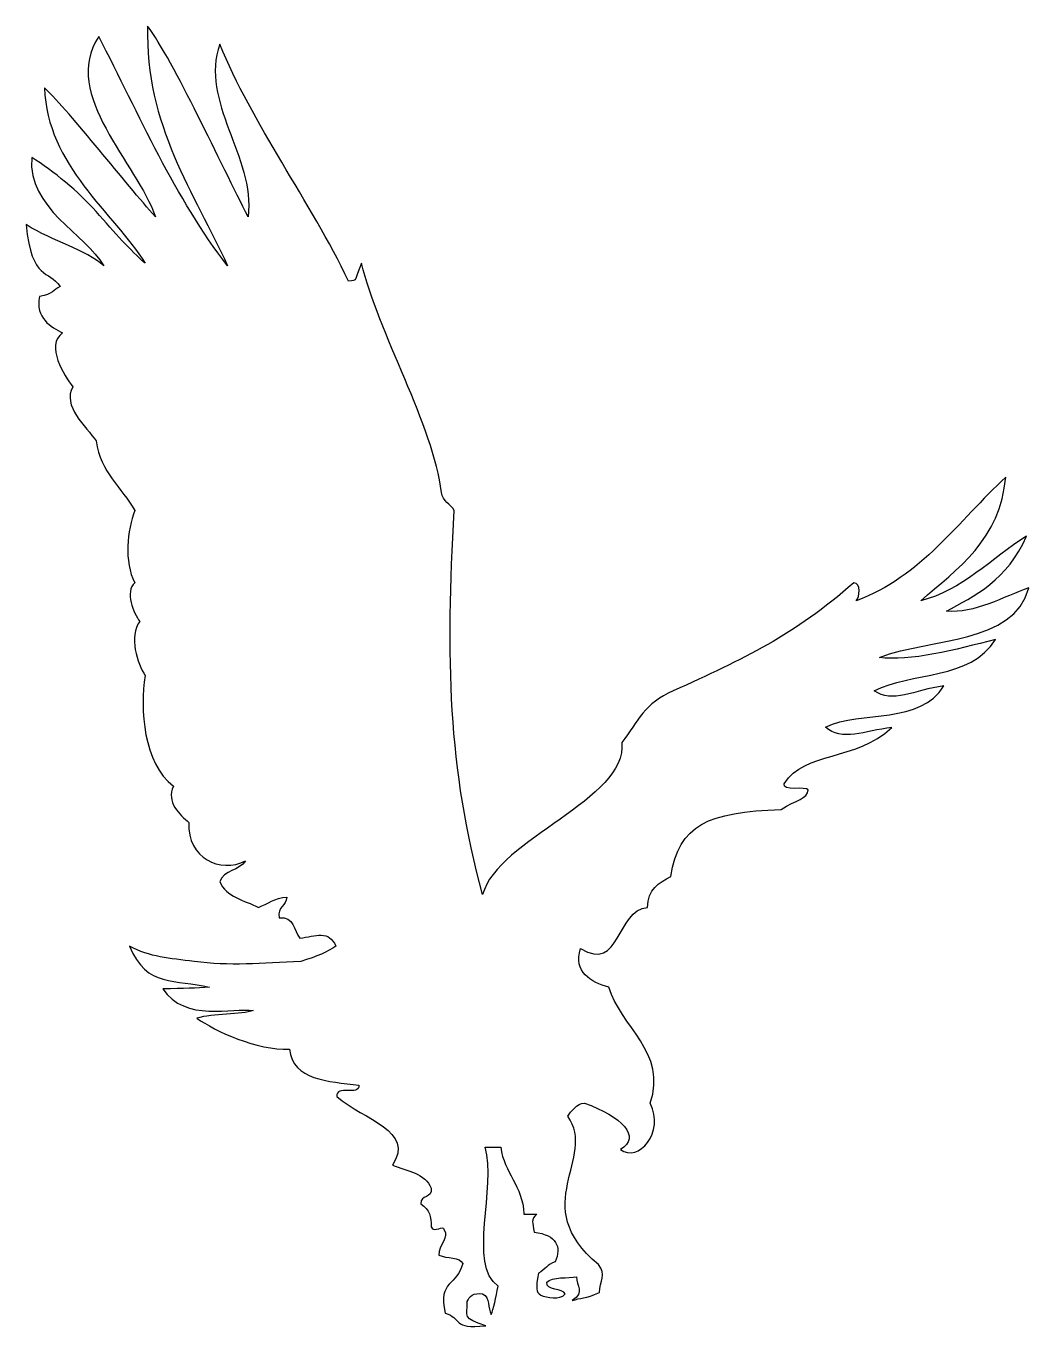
# Model space of a CAD drawing. Header units: centimetres. Extents: x -4.6 to 5.4, y -4.8 to 8.3.
import ezdxf

# ---------------------------------------------------------------- set-up
doc = ezdxf.new("R2010")
doc.units = ezdxf.units.CM
doc.header["$MEASUREMENT"] = 0
doc.layers.add('Layer 1', color=7, linetype='Continuous')

msp = doc.modelspace()

# ---------------------------------------------------------------- linework, layer by layer
at = {"layer": 'Layer 1'}
msp.add_open_spline([(-2.4114, 6.34855), (-2.33957, 6.95521), (-2.90186, 7.50054), (-2.69525, 8.07728), (-2.69525, 8.07728), (-2.37501, 7.28987), (-1.79025, 6.5003), (-1.40517, 5.70349), (-1.40517, 5.70349), (-1.30915, 5.71074), (-1.35273, 5.70469), (-1.27613, 5.88415), (-1.27613, 5.88415), (-1.11169, 5.19056), (-0.55333, 4.25575), (-0.47627, 3.58781), (-0.47627, 3.58781), (-0.46489, 3.496), (-0.3829, 3.4748), (-0.34728, 3.40717), (-0.34728, 3.40717), (-0.43319, 1.93744), (-0.40996, 0.82106), (-0.06346, -0.43733), (-0.06346, -0.43733), (0.0845, 0.11984), (1.39237, 0.51205), (1.32988, 1.08501), (1.32988, 1.08501), (1.49385, 1.29675), (1.55946, 1.48233), (1.8459, 1.60108), (1.8459, 1.60108), (2.54473, 1.92006), (3.0654, 2.16094), (3.65211, 2.68473), (3.65211, 2.68473), (3.72706, 2.68425), (3.71312, 2.53894), (3.67782, 2.50415), (3.67782, 2.50415), (4.32281, 2.73936), (4.70488, 3.30466), (5.17433, 3.74264), (5.17433, 3.74264), (5.12276, 3.12264), (4.6898, 2.81795), (4.32285, 2.50415), (4.32285, 2.50415), (4.73323, 2.60377), (5.03224, 2.93042), (5.38073, 3.14921), (5.38073, 3.14921), (5.2006, 2.72167), (4.85109, 2.53988), (4.5809, 2.40099), (4.5809, 2.40099), (4.86152, 2.3699), (5.1551, 2.5491), (5.40656, 2.63316), (5.40656, 2.63316), (5.24707, 2.06161), (4.43805, 2.13961), (3.91002, 1.93649), (3.91002, 1.93649), (4.20958, 1.89445), (4.67506, 2.012), (5.07112, 2.11715), (5.07112, 2.11715), (4.82387, 1.70707), (4.22448, 1.79472), (3.85848, 1.60113), (3.85848, 1.60113), (4.03779, 1.47519), (4.25506, 1.60779), (4.55508, 1.65275), (4.55508, 1.65275), (4.32063, 1.26222), (3.73238, 1.40891), (3.36818, 1.23989), (3.36818, 1.23989), (3.53217, 1.0898), (3.76034, 1.20131), (4.03326, 1.23515), (4.03326, 1.23515), (3.66756, 0.89086), (3.16567, 1.00383), (2.95538, 0.67226), (2.95538, 0.67226), (2.93228, 0.58902), (3.17715, 0.65132), (3.19612, 0.61018), (3.19612, 0.61018), (3.19118, 0.52051), (3.07433, 0.51223), (2.92481, 0.41421), (2.92481, 0.41421), (2.1954, 0.38877), (1.90202, 0.26345), (1.82016, -0.25656), (1.82016, -0.25656), (1.7034, -0.32062), (1.58518, -0.38298), (1.58793, -0.56628), (1.58793, -0.56628), (1.27, -0.59267), (1.32031, -1.22285), (0.91703, -0.97911), (0.91703, -0.97911), (0.84281, -1.2125), (1.01855, -1.31506), (1.20082, -1.36612), (1.20082, -1.36612), (1.31213, -1.7535), (1.79158, -2.01954), (1.61365, -2.52716), (1.61365, -2.52716), (1.76429, -2.8176), (1.49449, -3.12792), (1.31614, -2.99045), (1.31614, -2.99045), (1.5315, -2.86616), (1.32675, -2.65737), (0.95488, -2.52594), (0.95488, -2.52594), (0.87921, -2.52774), (0.82122, -2.61196), (0.78804, -2.65618), (0.78804, -2.65618), (1.09165, -3.07475), (0.37857, -3.5499), (1.09581, -4.14212), (1.09581, -4.14212), (1.18362, -4.24257), (1.10677, -4.30904), (1.10635, -4.42125), (1.10635, -4.42125), (0.96408, -4.48618), (0.91757, -4.47399), (0.83205, -4.50336), (0.83205, -4.50336), (0.96834, -4.41364), (0.86875, -4.35933), (0.8779, -4.26641), (0.8779, -4.26641), (0.79675, -4.2793), (0.63182, -4.2636), (0.57781, -4.31991), (0.57781, -4.31991), (0.56964, -4.40558), (0.74214, -4.37925), (0.76219, -4.43653), (0.76219, -4.43653), (0.70981, -4.50543), (0.5781, -4.4705), (0.51857, -4.44986), (0.51857, -4.44986), (0.47082, -4.41253), (0.46669, -4.38737), (0.49564, -4.22726), (0.49564, -4.22726), (0.56575, -4.19416), (0.58321, -4.13897), (0.66383, -4.11638), (0.66383, -4.11638), (0.72483, -3.96168), (0.68291, -3.84887), (0.45261, -3.81722), (0.45261, -3.81722), (0.43903, -3.7198), (0.41638, -3.69617), (0.47843, -3.63664), (0.47843, -3.63664), (0.43538, -3.63664), (0.39244, -3.63664), (0.34939, -3.63664), (0.34939, -3.63664), (0.33711, -3.34793), (0.15286, -3.23117), (0.11717, -2.96579), (0.11717, -2.96579), (0.06563, -2.96579), (0.01398, -2.96579), (-0.03759, -2.96579), (-0.03759, -2.96579), (0.07872, -3.36116), (-0.21309, -4.14708), (0.09145, -4.35909), (0.09145, -4.35909), (0.06676, -4.47204), (0.04796, -4.59087), (0.02159, -4.64103), (0.02159, -4.64103), (-0.01245, -4.57866), (0.01205, -4.47288), (-0.06344, -4.43653), (-0.06344, -4.43653), (-0.15467, -4.42272), (-0.19634, -4.45836), (-0.21825, -4.51395), (-0.21825, -4.51395), (-0.217, -4.66756), (-0.26918, -4.67582), (-0.03287, -4.75473), (-0.03287, -4.75473), (-0.37, -4.79693), (-0.27182, -4.67365), (-0.43803, -4.63047), (-0.43803, -4.63047), (-0.51635, -4.29418), (-0.31078, -4.35641), (-0.26319, -4.13064), (-0.26319, -4.13064), (-0.28664, -4.06825), (-0.4234, -4.08209), (-0.50209, -4.04947), (-0.50209, -4.04947), (-0.50474, -3.94732), (-0.39385, -3.86691), (-0.4505, -3.7915), (-0.4505, -3.7915), (-0.45314, -3.74173), (-0.54662, -3.83153), (-0.57948, -3.76565), (-0.57948, -3.76565), (-0.5799, -3.65911), (-0.58962, -3.59624), (-0.68267, -3.53345), (-0.68267, -3.53345), (-0.68815, -3.44199), (-0.56162, -3.48242), (-0.57948, -3.37857), (-0.57948, -3.37857), (-0.63454, -3.22728), (-0.81972, -3.20598), (-0.96651, -3.14648), (-0.96651, -3.14648), (-0.73953, -2.80567), (-1.25155, -2.69376), (-1.52264, -2.46123), (-1.52264, -2.46123), (-1.5345, -2.33767), (-1.29955, -2.46078), (-1.30195, -2.34653), (-1.30195, -2.34653), (-1.61517, -2.30716), (-1.95944, -2.29878), (-1.9986, -1.98527), (-1.9986, -1.98527), (-2.32359, -2.00072), (-2.74179, -1.80357), (-2.92451, -1.67665), (-2.92451, -1.67665), (-2.7682, -1.62371), (-2.47559, -1.64597), (-2.35984, -1.59829), (-2.35984, -1.59829), (-2.56304, -1.56932), (-3.04295, -1.71753), (-3.26666, -1.38229), (-3.26666, -1.38229), (-3.05072, -1.37566), (-2.93488, -1.3758), (-2.79846, -1.36607), (-2.79846, -1.36607), (-3.138, -1.27725), (-3.42754, -1.37931), (-3.59832, -0.95321), (-3.59832, -0.95321), (-3.39691, -1.06546), (-3.19978, -1.07645), (-2.95327, -1.10799), (-2.95327, -1.10799), (-2.59711, -1.15366), (-2.27814, -1.12776), (-1.88393, -1.10799), (-1.88393, -1.10799), (-1.72245, -1.0555), (-1.61128, -1.0138), (-1.53418, -0.95321), (-1.53418, -0.95321), (-1.60162, -0.79364), (-1.73201, -0.84939), (-1.89541, -0.87585), (-1.89541, -0.87585), (-1.95336, -0.79615), (-1.95103, -0.65622), (-2.10181, -0.66945), (-2.10181, -0.66945), (-2.11983, -0.55679), (-2.02733, -0.55467), (-2.0244, -0.46289), (-2.0244, -0.46289), (-2.14785, -0.46847), (-2.2132, -0.53221), (-2.30824, -0.56621), (-2.30824, -0.56621), (-2.4513, -0.49419), (-2.63495, -0.46289), (-2.69525, -0.30816), (-2.69525, -0.30816), (-2.65641, -0.19214), (-2.49573, -0.19804), (-2.43725, -0.10173), (-2.43725, -0.10173), (-2.69363, -0.22458), (-3.02095, -0.08107), (-3.00486, 0.28536), (-3.00486, 0.28536), (-3.09469, 0.35634), (-3.23606, 0.49313), (-3.15967, 0.64651), (-3.15967, 0.64651), (-3.46267, 0.87879), (-3.49485, 1.41708), (-3.44352, 1.75604), (-3.44352, 1.75604), (-3.51792, 1.87383), (-3.61266, 2.14733), (-3.49514, 2.29788), (-3.49514, 2.29788), (-3.56284, 2.37694), (-3.64722, 2.59459), (-3.54673, 2.68486), (-3.54673, 2.68486), (-3.65815, 2.89399), (-3.62142, 3.21186), (-3.54673, 3.40733), (-3.54673, 3.40733), (-3.67643, 3.6389), (-3.8882, 3.78831), (-3.93376, 4.10398), (-3.93376, 4.10398), (-4.0315, 4.2453), (-4.27923, 4.45953), (-4.16599, 4.64582), (-4.16599, 4.64582), (-4.25113, 4.75838), (-4.44647, 5.05659), (-4.2692, 5.18766), (-4.2692, 5.18766), (-4.3855, 5.23858), (-4.54404, 5.33899), (-4.50137, 5.54887), (-4.50137, 5.54887), (-4.36165, 5.57349), (-4.36165, 5.61555), (-4.29495, 5.65206), (-4.29495, 5.65206), (-4.40578, 5.82507), (-4.57607, 5.69408), (-4.63513, 6.27032), (-4.63513, 6.27032), (-4.3589, 6.09943), (-4.0414, 6.02045), (-3.85632, 5.85846), (-3.85632, 5.85846), (-4.04042, 6.17329), (-4.62166, 6.43663), (-4.57879, 6.94211), (-4.57879, 6.94211), (-4.36036, 6.80689), (-4.10913, 6.5995), (-3.93376, 6.40027), (-3.93376, 6.40027), (-3.74279, 6.18342), (-3.59179, 6.01187), (-3.44352, 5.88426), (-3.44352, 5.88426), (-3.75895, 6.38588), (-4.42687, 6.86561), (-4.44978, 7.63876), (-4.44978, 7.63876), (-4.18316, 7.38522), (-3.63204, 6.6736), (-3.3403, 6.34868), (-3.3403, 6.34868), (-3.51919, 6.88188), (-4.29092, 7.56597), (-3.90794, 8.15483), (-3.90794, 8.15483), (-3.50011, 7.36717), (-3.14176, 6.53005), (-2.61786, 5.85846), (-2.61786, 5.85846), (-2.94631, 6.57953), (-3.44611, 7.26607), (-3.41769, 8.25805), (-3.41769, 8.25805), (-3.1587, 7.90984), (-2.67693, 6.86471), (-2.4114, 6.34855)], degree=3, knots=[0, 0, 0, 0, 0.01010101, 0.01010101, 0.01010101, 0.01010101, 0.02020202, 0.02020202, 0.02020202, 0.02020202, 0.03030303, 0.03030303, 0.03030303, 0.03030303, 0.04040404, 0.04040404, 0.04040404, 0.04040404, 0.05050505, 0.05050505, 0.05050505, 0.05050505, 0.06060606, 0.06060606, 0.06060606, 0.06060606, 0.07070707, 0.07070707, 0.07070707, 0.07070707, 0.08080808, 0.08080808, 0.08080808, 0.08080808, 0.09090909, 0.09090909, 0.09090909, 0.09090909, 0.1010101, 0.1010101, 0.1010101, 0.1010101, 0.11111111, 0.11111111, 0.11111111, 0.11111111, 0.12121212, 0.12121212, 0.12121212, 0.12121212, 0.13131313, 0.13131313, 0.13131313, 0.13131313, 0.14141414, 0.14141414, 0.14141414, 0.14141414, 0.15151515, 0.15151515, 0.15151515, 0.15151515, 0.16161616, 0.16161616, 0.16161616, 0.16161616, 0.17171717, 0.17171717, 0.17171717, 0.17171717, 0.18181818, 0.18181818, 0.18181818, 0.18181818, 0.19191919, 0.19191919, 0.19191919, 0.19191919, 0.2020202, 0.2020202, 0.2020202, 0.2020202, 0.21212121, 0.21212121, 0.21212121, 0.21212121, 0.22222222, 0.22222222, 0.22222222, 0.22222222, 0.23232323, 0.23232323, 0.23232323, 0.23232323, 0.24242424, 0.24242424, 0.24242424, 0.24242424, 0.25252525, 0.25252525, 0.25252525, 0.25252525, 0.26262626, 0.26262626, 0.26262626, 0.26262626, 0.27272727, 0.27272727, 0.27272727, 0.27272727, 0.28282828, 0.28282828, 0.28282828, 0.28282828, 0.29292929, 0.29292929, 0.29292929, 0.29292929, 0.3030303, 0.3030303, 0.3030303, 0.3030303, 0.31313131, 0.31313131, 0.31313131, 0.31313131, 0.32323232, 0.32323232, 0.32323232, 0.32323232, 0.33333333, 0.33333333, 0.33333333, 0.33333333, 0.34343434, 0.34343434, 0.34343434, 0.34343434, 0.35353535, 0.35353535, 0.35353535, 0.35353535, 0.36363636, 0.36363636, 0.36363636, 0.36363636, 0.37373737, 0.37373737, 0.37373737, 0.37373737, 0.38383838, 0.38383838, 0.38383838, 0.38383838, 0.39393939, 0.39393939, 0.39393939, 0.39393939, 0.4040404, 0.4040404, 0.4040404, 0.4040404, 0.41414141, 0.41414141, 0.41414141, 0.41414141, 0.42424242, 0.42424242, 0.42424242, 0.42424242, 0.43434343, 0.43434343, 0.43434343, 0.43434343, 0.44444444, 0.44444444, 0.44444444, 0.44444444, 0.45454545, 0.45454545, 0.45454545, 0.45454545, 0.46464646, 0.46464646, 0.46464646, 0.46464646, 0.47474747, 0.47474747, 0.47474747, 0.47474747, 0.48484848, 0.48484848, 0.48484848, 0.48484848, 0.49494949, 0.49494949, 0.49494949, 0.49494949, 0.50505051, 0.50505051, 0.50505051, 0.50505051, 0.51515152, 0.51515152, 0.51515152, 0.51515152, 0.52525253, 0.52525253, 0.52525253, 0.52525253, 0.53535354, 0.53535354, 0.53535354, 0.53535354, 0.54545455, 0.54545455, 0.54545455, 0.54545455, 0.55555556, 0.55555556, 0.55555556, 0.55555556, 0.56565657, 0.56565657, 0.56565657, 0.56565657, 0.57575758, 0.57575758, 0.57575758, 0.57575758, 0.58585859, 0.58585859, 0.58585859, 0.58585859, 0.5959596, 0.5959596, 0.5959596, 0.5959596, 0.60606061, 0.60606061, 0.60606061, 0.60606061, 0.61616162, 0.61616162, 0.61616162, 0.61616162, 0.62626263, 0.62626263, 0.62626263, 0.62626263, 0.63636364, 0.63636364, 0.63636364, 0.63636364, 0.64646465, 0.64646465, 0.64646465, 0.64646465, 0.65656566, 0.65656566, 0.65656566, 0.65656566, 0.66666667, 0.66666667, 0.66666667, 0.66666667, 0.67676768, 0.67676768, 0.67676768, 0.67676768, 0.68686869, 0.68686869, 0.68686869, 0.68686869, 0.6969697, 0.6969697, 0.6969697, 0.6969697, 0.70707071, 0.70707071, 0.70707071, 0.70707071, 0.71717172, 0.71717172, 0.71717172, 0.71717172, 0.72727273, 0.72727273, 0.72727273, 0.72727273, 0.73737374, 0.73737374, 0.73737374, 0.73737374, 0.74747475, 0.74747475, 0.74747475, 0.74747475, 0.75757576, 0.75757576, 0.75757576, 0.75757576, 0.76767677, 0.76767677, 0.76767677, 0.76767677, 0.77777778, 0.77777778, 0.77777778, 0.77777778, 0.78787879, 0.78787879, 0.78787879, 0.78787879, 0.7979798, 0.7979798, 0.7979798, 0.7979798, 0.80808081, 0.80808081, 0.80808081, 0.80808081, 0.81818182, 0.81818182, 0.81818182, 0.81818182, 0.82828283, 0.82828283, 0.82828283, 0.82828283, 0.83838384, 0.83838384, 0.83838384, 0.83838384, 0.84848485, 0.84848485, 0.84848485, 0.84848485, 0.85858586, 0.85858586, 0.85858586, 0.85858586, 0.86868687, 0.86868687, 0.86868687, 0.86868687, 0.87878788, 0.87878788, 0.87878788, 0.87878788, 0.88888889, 0.88888889, 0.88888889, 0.88888889, 0.8989899, 0.8989899, 0.8989899, 0.8989899, 0.90909091, 0.90909091, 0.90909091, 0.90909091, 0.91919192, 0.91919192, 0.91919192, 0.91919192, 0.92929293, 0.92929293, 0.92929293, 0.92929293, 0.93939394, 0.93939394, 0.93939394, 0.93939394, 0.94949495, 0.94949495, 0.94949495, 0.94949495, 0.95959596, 0.95959596, 0.95959596, 0.95959596, 0.96969697, 0.96969697, 0.96969697, 0.96969697, 0.97979798, 0.97979798, 0.97979798, 0.97979798, 1, 1, 1, 1], dxfattribs=at)

doc.saveas('drawing.dxf')
